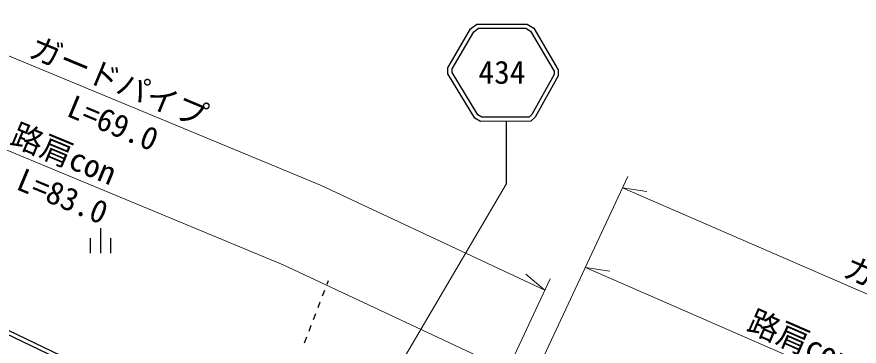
# Model space of a CAD drawing. Units: millimetres at full size, sheet at 1:1000; details may follow other scales. Extents: x 40000 to 680000, y 20000 to 380000.
# Drawn here: x 281172 to 348224, y 314276 to 340478 of the extents above; entities that cross this region are included whole.
import ezdxf
from ezdxf.enums import TextEntityAlignment as Align

# ---------------------------------------------------------------- set-up
doc = ezdxf.new("R2010")
doc.units = ezdxf.units.MM
doc.header["$LTSCALE"] = 1000
for name, color, linetype, lineweight in [('M-BGD', 7, 'Continuous', 25), ('M-STR-HTXT', 7, 'Continuous', 13), ('M-STR-STRC', 7, 'Continuous', 25)]:
    doc.layers.add(name, color=color, linetype=linetype, lineweight=lineweight)
doc.styles.add('ＭＳ ゴシック', font='')
doc.styles.get('ＭＳ ゴシック').set_extended_font_data('MS Gothic')

msp = doc.modelspace()

# ---------------------------------------------------------------- linework, layer by layer
at = {"layer": 'M-BGD'}
for p, q in [((287821, 323665), (287821, 321665)), ((287021, 322865), (287021, 321665)), ((288621, 322865), (288621, 321665)), ((305869, 319208), (305978, 319492)), ((305510, 318275), (305689, 318742)), ((305152, 317341), (305331, 317808)), ((304793, 316408), (304972, 316874)), ((304435, 315474), (304614, 315941)), ((304076, 314541), (304255, 315007))]:
    msp.add_line(p, q, dxfattribs=at)
for points in [[(270539, 327779), (274225, 318541), (275526, 317574), (301116, 305279), (313662, 299232)], [(313793, 299502), (301246, 305550), (275681, 317832), (274404, 318781)]]:
    msp.add_lwpolyline(points, dxfattribs=at)
at = {"layer": 'M-STR-HTXT'}
for p, q in [((264765, 343923), (305336, 327079)), ((262615, 337262), (302373, 320737)), ((329815, 327782), (323162, 313543)), ((302742, 297612), (320126, 327161)), ((323195, 318734), (305336, 327079)), ((368758, 309753), (329392, 326876)), ((329392, 326876), (331334, 326577)), ((320089, 312459), (302373, 320737)), ((359758, 306013), (326428, 320535)), ((326428, 320535), (328370, 320234)), ((323195, 318734), (321685, 319991)), ((323618, 319640), (317996, 307608))]:
    msp.add_line(p, q, dxfattribs=at)
at = {"layer": 'M-STR-STRC'}
for p, q in [((315813, 336330), (317549, 339291)), ((317549, 339291), (317915, 339567)), ((317915, 339567), (321698, 339565)), ((321698, 339565), (322071, 339330)), ((322071, 339330), (323935, 336168)), ((315815, 336050), (315813, 336330)), ((317882, 332671), (315815, 336050)), ((323935, 336168), (323935, 335885)), ((323935, 335885), (322158, 332703)), ((318177, 332489), (317882, 332671)), ((322158, 332703), (321955, 332507)), ((321955, 332507), (318177, 332489)), ((320126, 332161), (320126, 327161))]:
    msp.add_line(p, q, dxfattribs=at)
msp.add_lwpolyline([(315475, 336421), (317292, 339519), (317802, 339905), (321796, 339902), (322321, 339572), (324273, 336260), (324273, 335797), (322428, 332495), (322092, 332171), (318082, 332151), (317636, 332426), (315478, 335953)], close=True, dxfattribs=at)

# ---------------------------------------------------------------- texts
at = {"layer": 'M-STR-HTXT', "style": 'ＭＳ ゴシック'}
for s, rotation, p in [('ガードパイプ', 337.452, (288725, 333976)), ('L=69.0', 337.452, (288272, 330683)), ('路肩con', 337.43, (284355, 328226)), ('L=83.0', 337.43, (284254, 324857)), ('ガードパイプ', 336.492, (353502, 316389)), ('路肩con', 336.457, (342960, 313332))]:
    msp.add_text(s, height=1833, rotation=rotation, dxfattribs=at).set_placement(p, align=Align.BOTTOM_CENTER)
at = {"layer": 'M-STR-STRC', "style": 'ＭＳ ゴシック'}
msp.add_text('434', height=1833, dxfattribs=at).set_placement((319790, 334603), align=Align.BOTTOM_CENTER)

doc.saveas('drawing.dxf')
